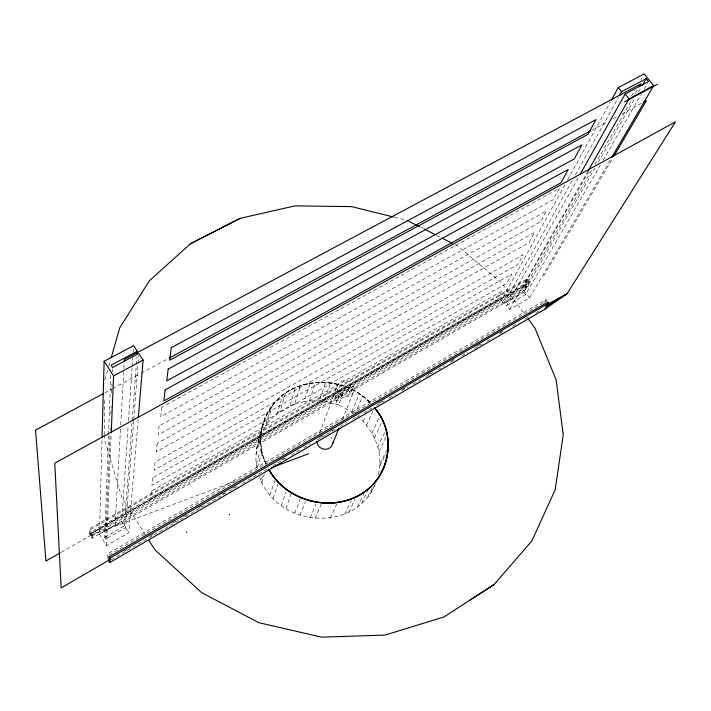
<?xml version="1.0" encoding="UTF-8"?>
<svg xmlns="http://www.w3.org/2000/svg" width="711" height="711" viewBox="0 0 711 711"><rect width="100%" height="100%" fill="white"/><g stroke="black" fill="none" stroke-linecap="round" stroke-linejoin="round"><path stroke-width="0.53" stroke-dasharray="3.56 2.67" d="M89.657 534.139L89.702 528.708L527.811 278.57L528.38 279.325L524.878 285.466L90.217 534.272L91.515 536.343L526.193 287.235L529.677 281.138L530.388 282.089L526.327 289.164L92.199 538.209L89.657 534.139L523.749 285.715L527.811 278.57M90.217 534.272L90.261 529.597L89.702 528.708M91.515 536.343L91.568 531.721L529.677 281.138M92.199 538.209L92.27 532.841L91.568 531.721M138.174 419.472L128.78 532.797L106.534 545.639L99.442 534.299L102.02 438.918M133.677 420.752L125.554 527.695L105.823 539.045L104.704 537.258L108.499 435.763M108.534 434.661L110.8 373.995M105.823 539.045L109.956 434.999M110.125 430.564L110.214 428.351M110.792 413.962L111.094 406.212M111.618 392.934L111.974 384.073M112.454 371.897L112.587 368.582M106.534 545.639L111.192 433.577M107.361 558.366L107.565 553.825L545.995 299.651L546.91 300.877L108.472 555.273L107.565 553.825M108.268 559.53L108.419 556.34M120.488 429.213L115.031 526.575L521.483 293.27L592.183 169.351M120.737 424.787L123.838 369.462M123.901 368.351L124.149 363.925M104.704 537.258L124.425 525.909L121.67 521.545L128.202 425.285M128.504 420.859L132.113 367.747M132.184 366.645L132.788 357.793M133.161 352.256L133.384 348.941M124.425 525.909L132.077 421.979M132.157 420.876L136.228 365.587M136.316 364.485L136.885 356.744M133.766 419.65L137.952 364.53M138.041 363.428L138.627 355.704M261.959 451.912L257.044 468.78C253.534 452.951 259.239 437.487 263.55 422.467M378.376 474.379C383.896 453.2 374.182 429.711 357.402 416.282M258.626 440.02L265.239 417.615M256.493 449.085L261.372 431.746M255.96 454.32L260.83 437.105M260.27 435.265L265.381 426.165L270.473 408.301M104.819 380.003L107.557 370.431M108.774 366.183L110.596 359.802M265.381 426.165L267.372 423.027L272.509 405.092M256.422 463.972L261.319 446.988M267.372 423.027L277.423 413.02L282.827 394.881M277.423 413.02L280.054 411.385L285.529 393.21M374.733 485.311C353.962 532.841 280.001 526.709 261.017 480.769L262.59 475.588M261.728 482.698L264.261 474.433M280.054 411.385L289.875 405.83L295.616 387.539M289.875 405.83L294.621 404.15L300.486 385.833M269.984 495.185L274.642 481.009M294.621 404.15L303.961 401.697L310.076 383.345M273.148 498.367L277.885 484.253M303.961 401.697L309.329 400.986L315.595 382.634M281.192 505.565L286.133 491.621M309.329 400.986L319.106 400.915L325.638 382.58M319.106 400.915L324.234 401.288L330.899 382.971M285.84 508.605L291.261 493.745M319.595 433.088L337.352 385.744M334.854 398.284L337.645 390.899L337.245 389.895A8.692 7.937 21.3 0 1 340.525 381.718A8.692 7.937 21.3 0 1 350.061 381.887L351.447 383.007L348.514 390.446L334.854 398.284L336.561 401.031L350.576 393.467L353.571 385.984L353.98 386.98A8.692 7.937 21.3 0 1 350.71 395.183A8.692 7.937 21.3 0 1 341.156 395.014L339.769 393.894L336.916 401.324M324.234 401.288L335.592 404.017L342.569 385.789M294.754 513.244L300.415 498.5M353.411 412.913L338.685 404.888L345.75 386.677M300.006 515.297L305.428 501.593M342.355 419.739L353.882 391.13M351.892 411.696L359.331 393.672M310.28 517.715L315.96 504.072M354.94 414.122L362.468 396.16M315.097 518.523L321.31 503.939M363.161 421.321L365.747 415.393M366.494 425.32L372.617 411.571M330.304 518.221L336.916 503.646M371.942 433.212L379.079 417.659M374.43 437.94L381.194 423.463M344.684 514.124L351.207 500.464M377.719 447.041L385.024 431.79M348.861 511.991L355.002 499.264M378.999 451.672L385.886 437.461M357.464 506.81L363.792 493.994M379.976 463.874L386.828 450.072M380.065 465.856L385.949 454.053M361.526 503.406L367.445 491.514M367.951 496.58L372.688 487.159M371.053 492.447L375.364 483.924M564.925 184.7L501.442 300.264L503.939 303.641L523.82 292.23L594.92 168.107M567.591 179.847L610.269 102.162M503.939 303.641L572.151 180.754M575.377 174.95L618.348 97.54M610.065 160.224L529.562 297.927L509.618 309.427L506.694 305.472L579.163 176.088M509.618 309.427L587.926 171.307M588.761 171.395L522.372 288.275L529.562 297.927M631.555 96.047L634.843 90.253M640.878 79.623L641.98 77.695M594.92 164.543L632.186 99.22M635.474 93.461L638.22 88.653M598.227 162.33L634.603 98.829M638.46 92.092L641.215 87.275M506.694 305.472L525.589 294.603L600.342 165.032M603.115 160.233L641.322 94.003M644.086 89.204L647.41 83.445M543.648 275.984L612.695 158.206M544.413 302.264L545.995 299.651M124.061 551.327L130.771 547.426M149.95 536.272L153.789 534.041M172.969 522.887L176.799 520.656M183.518 516.755L187.349 514.524M198.858 507.832L202.688 505.601M221.868 494.456L225.707 492.225M232.417 488.315L236.256 486.084M281.325 459.884L285.155 457.653M319.683 437.576L323.514 435.345M330.224 431.444L334.063 429.213M379.132 403.004L382.971 400.773M402.142 389.619L405.981 387.388M428.04 374.564L431.87 372.333M451.05 361.188L454.889 358.957M476.939 346.133L480.778 343.902M499.957 332.748L503.788 330.517M111.085 559.85L179.136 520.265M180.096 519.705L228.018 491.825M228.978 491.265L238.567 485.693M242.398 483.462L269.238 467.847M273.068 465.616L276.899 463.385M277.859 462.825L287.448 457.253M291.279 455.022L299.909 450.001M303.739 447.77L310.449 443.868M317.159 439.967L325.789 434.945M326.749 434.394L336.33 428.813M340.16 426.582L346.87 422.681M352.62 419.339L359.331 415.437M364.13 412.647L371.791 408.185M376.59 405.394L384.251 400.933M389.05 398.151L395.76 394.241M401.511 390.899L408.221 386.997M413.011 384.207L420.681 379.745M425.471 376.954L433.141 372.502M437.932 369.711L444.642 365.81M450.392 362.459L454.222 360.228M461.892 355.767L467.642 352.425M474.353 348.523L482.022 344.062M486.813 341.271L492.563 337.929M499.273 334.028L503.112 331.797M512.693 326.216L516.524 323.985M525.153 318.972L528.984 316.742M535.694 312.831L539.533 310.6M92.27 532.841L530.388 282.089M61.217 552.287L525.536 286.346M339.769 393.894L353.571 385.984M99.442 534.299L121.67 521.545M90.261 529.597L528.38 279.325M104.944 392.748L111.778 389.059M112.756 388.535L140.12 373.773M141.098 373.248L168.463 358.486M591.641 130.264L608.26 121.305M613.14 118.675L618.028 116.035M621.938 113.929L641.482 103.388M90.866 535.303L238.069 480.156M394.409 217.228L405.057 219.868M335.592 404.017L338.685 404.888M420.485 227.165L423.338 228.613M436.803 235.457L440.66 237.412M455.138 244.771L458.035 246.246L501.513 282.8L524.496 313.951M348.514 390.446L350.576 393.467M369.649 402.426C350.043 382.269 317.47 376.546 292.212 389.086C265.212 402.115 252.663 437.461 266.367 464.31M524.878 285.466L526.193 287.235M523.749 285.715L526.327 289.164M523.82 292.23L525.589 294.603M145.497 534.939L121.75 497.336L104.659 440.002L104.624 435.567M125.554 527.695L128.78 532.797M259.693 476.77L261.017 480.769M104.357 400.284L104.615 434.457M330.633 436.901A7.999 7.43 21.3 0 1 331.841 438.536M261.79 427.56L260.484 440.589L262.208 453.769L266.065 464.194C251.81 435.328 267.14 398.071 297.082 386.722C322.287 377.097 352.407 383.869 370.92 403.537C339.911 367.898 272.197 378.652 261.79 427.56M152.785 477.694L151.905 485.275L506.756 283.378L511.831 274.055L152.785 477.694M151.399 491.105L150.554 498.349L497.265 300.015L502.117 291.075L151.399 491.105M159.14 425.969L158.091 434.945L540.627 221.814L546.555 210.936L159.14 425.969M155.051 462.23L154.118 470.211L517.804 264.554L523.136 254.769L155.051 462.23M157.22 443.353L156.224 451.858L529.02 242.655L534.654 232.31L157.22 443.353M161.886 407.207L160.766 416.726L553.051 199.809L559.299 188.353L161.886 407.207"/><path stroke-width="1.07" d="M102.055 437.816L104.126 361.286L133.615 345.617L137.294 351.216L137.125 353.429M111.236 432.466L113.591 375.879L104.126 361.286M544.884 309.223L548.59 303.197L547.799 302.139L109.37 556.74L109.165 560.97L108.721 560.25L61.164 587.899L54.774 463.181L675.45 121.839L567.076 293.714L544.884 309.223L109.929 562.463L108.392 560.01M109.929 562.463L110.152 557.993L109.37 556.74M124.274 361.712L124.389 359.499L640.958 83.854L639.313 86.733M138.352 417.268L143.098 360.059L138.787 353.5L112.631 367.471L111.129 365.17L137.294 351.216M111.2 357.677L119.706 327.895L149.328 280.836L190.504 243.686L240.167 218.33L295.038 205.861L351.785 206.643L393.343 216.962M332.472 444.268L339.067 427.915M611.336 100.215L618.268 87.595L644.175 73.828L653.676 85.631L611.744 157.353M619.423 95.603L621.574 91.737L646.175 78.619L648.521 81.525L625.138 94.021L580.247 174.159M588.477 170.338L628.995 98.865L653.676 85.631M642.317 85.356L646.175 78.619M613.815 156.287L646.37 100.749L643.437 102.331M469.207 600.635L494.216 584.389M546.146 306.69L567.076 293.714L549.096 303.508M110.152 557.993L548.59 303.197M545.986 305.979L567.076 293.714M60.257 552.838L45.913 561.05L35.55 430.173L102.988 393.805M169.44 357.962L590.663 130.797M113.591 375.879L143.098 360.059M624.551 101.869L657.399 84.245M190.157 243.997L240.167 218.33M271.247 467.731L308.565 453.751M407.154 220.392L419.534 226.676M424.289 229.093L435.834 234.959M441.629 237.909L452.24 243.304M374.839 408.327C396.018 432.795 391.201 474.006 363.988 492.092C333.361 513.475 286.862 502.002 268.918 469.491M625.138 94.021L628.995 98.865M618.268 87.595L621.574 91.737M528.442 319.292L534.965 328.135L556.118 379.798L563.219 434.83L555.175 489.808L531.819 541.009L494.047 584.575L444.02 616.926L385.104 635.083L321.692 637.172L258.848 622.676L201.684 592.672L154.802 549.674L148.901 540.324M268.794 469.18C288.133 505.921 344.097 515.182 372.999 484.573C392.916 463.999 393.201 428.946 374.359 407.643C399.573 435.976 388.704 483.898 353.358 498.162C323.212 510.96 284.898 498.473 268.98 469.687M229.298 514.364L229.617 514.844M186.495 532.077L186.815 532.575M332.801 442.349A7.999 7.43 21.3 0 1 324.651 449.263A7.999 7.43 21.3 0 1 316.946 441.175M165.148 389.85L163.823 400.968L561.006 182.754L568.24 169.449L165.148 389.85M168.169 369.089L166.747 380.892L574.301 158.882L581.936 144.848L168.169 369.089M171.271 347.643L169.751 360.184L587.935 134.397L595.996 119.59L171.271 347.643"/></g></svg>
